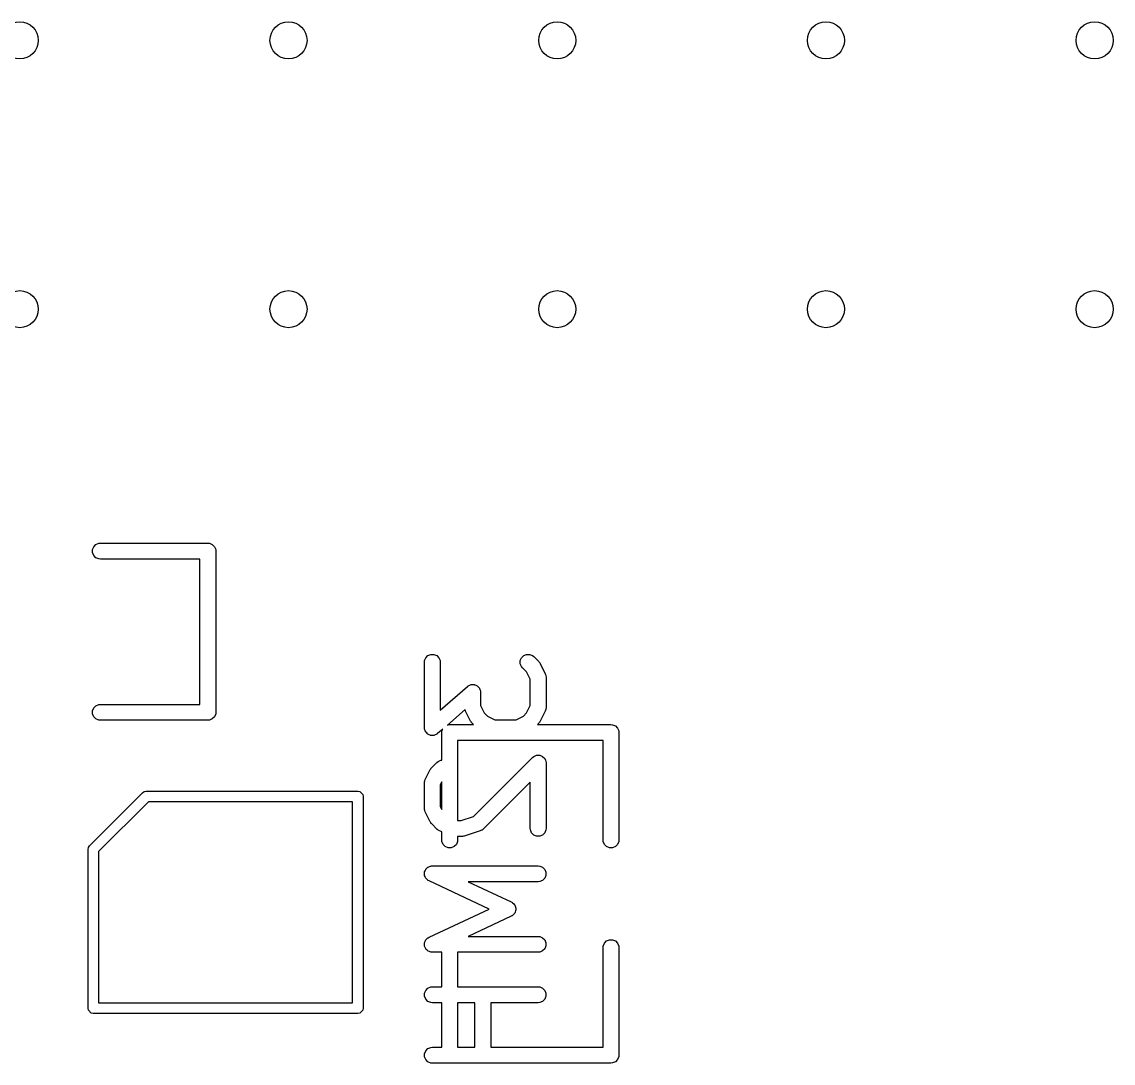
# Model space of a CAD drawing. Extents: x -2.1 to 1.75, y 0.25 to 2.72.
# Drawn here: x -1.0392 to -0.6331, y 2.3345 to 2.7219 of the extents above; entities that cross this region are included whole.
import ezdxf

# ---------------------------------------------------------------- set-up
doc = ezdxf.new("R2010")
doc.units = 0
doc.header["$MEASUREMENT"] = 0
doc.layers.add('BLACK', color=7, linetype='CONTINUOUS')

msp = doc.modelspace()

# ---------------------------------------------------------------- linework, layer by layer
at = {"layer": 'BLACK', "linetype": 'CONTINUOUS'}
for p, q in [((-1.0129, 2.52558), (-1.01246, 2.52664)), ((-1.01246, 2.52664), (-1.01164, 2.52746)), ((-1.01164, 2.52746), (-1.01058, 2.5279)), ((-1.01058, 2.5279), (-1.01, 2.52795)), ((-1.01, 2.52795), (-0.97, 2.52795)), ((-0.97, 2.52795), (-0.96942, 2.5279)), ((-0.96942, 2.5279), (-0.96836, 2.52746)), ((-0.96836, 2.52746), (-0.96754, 2.52664)), ((-0.96754, 2.52664), (-0.9671, 2.52558)), ((-1.0129, 2.52442), (-1.0129, 2.52558)), ((-1.01246, 2.52336), (-1.0129, 2.52442)), ((-1.01164, 2.52254), (-1.01246, 2.52336)), ((-1.01058, 2.5221), (-1.01164, 2.52254)), ((-1.01, 2.52205), (-1.01058, 2.5221)), ((-0.9671, 2.52558), (-0.96705, 2.525)), ((-0.96705, 2.525), (-0.96705, 2.465)), ((-0.97295, 2.52205), (-1.01, 2.52205)), ((-0.97295, 2.46795), (-0.97295, 2.52205)), ((-0.88892, 2.48532), (-0.8881, 2.48614)), ((-0.8881, 2.48614), (-0.88704, 2.48658)), ((-0.88704, 2.48658), (-0.88589, 2.48658)), ((-0.88589, 2.48658), (-0.88482, 2.48614)), ((-0.88482, 2.48614), (-0.88401, 2.48532)), ((-0.8533, 2.48532), (-0.85248, 2.48614)), ((-0.85248, 2.48614), (-0.85142, 2.48658)), ((-0.85142, 2.48658), (-0.85027, 2.48658)), ((-0.85027, 2.48658), (-0.8492, 2.48614)), ((-0.8492, 2.48614), (-0.84876, 2.48577)), ((-0.84876, 2.48577), (-0.84688, 2.4839)), ((-0.88942, 2.48368), (-0.88936, 2.48426)), ((-0.88942, 2.45931), (-0.88942, 2.48368)), ((-0.88936, 2.48426), (-0.88892, 2.48532)), ((-0.88401, 2.48532), (-0.88357, 2.48426)), ((-0.88357, 2.48426), (-0.88351, 2.48368)), ((-0.88351, 2.48368), (-0.88351, 2.46582)), ((-0.85374, 2.48426), (-0.8533, 2.48532)), ((-0.85374, 2.48311), (-0.85374, 2.48426)), ((-0.8533, 2.48204), (-0.85374, 2.48311)), ((-0.85293, 2.48159), (-0.8533, 2.48204)), ((-0.8514, 2.48006), (-0.85293, 2.48159)), ((-0.84688, 2.4839), (-0.84669, 2.48367)), ((-0.84669, 2.48367), (-0.84664, 2.48362)), ((-0.84664, 2.48362), (-0.84658, 2.48353)), ((-0.84658, 2.48353), (-0.84651, 2.48345)), ((-0.84651, 2.48345), (-0.84648, 2.48338)), ((-0.84648, 2.48338), (-0.84633, 2.48313)), ((-0.84633, 2.48313), (-0.84445, 2.47938)), ((-0.85005, 2.47736), (-0.8514, 2.48006)), ((-0.84445, 2.47938), (-0.84425, 2.47884)), ((-0.84425, 2.47884), (-0.84424, 2.47873)), ((-0.84424, 2.47873), (-0.8442, 2.47863)), ((-0.8442, 2.47863), (-0.84414, 2.47806)), ((-0.84414, 2.47806), (-0.84414, 2.46681)), ((-0.88351, 2.46582), (-0.87341, 2.47466)), ((-0.87341, 2.47466), (-0.87316, 2.47483)), ((-0.87316, 2.47483), (-0.87311, 2.47489)), ((-0.87311, 2.47489), (-0.87305, 2.47491)), ((-0.87305, 2.47491), (-0.87294, 2.47499)), ((-0.87294, 2.47499), (-0.87248, 2.47515)), ((-0.87248, 2.47515), (-0.87204, 2.47533)), ((-0.87204, 2.47533), (-0.87194, 2.47533)), ((-0.87194, 2.47533), (-0.87185, 2.47536)), ((-0.87185, 2.47536), (-0.87137, 2.47533)), ((-0.87137, 2.47533), (-0.87089, 2.47533)), ((-0.87089, 2.47533), (-0.8708, 2.47529)), ((-0.8708, 2.47529), (-0.8707, 2.47528)), ((-0.8707, 2.47528), (-0.87027, 2.47507)), ((-0.87027, 2.47507), (-0.86983, 2.47489)), ((-0.86983, 2.47489), (-0.86975, 2.47482)), ((-0.86975, 2.47482), (-0.86967, 2.47477)), ((-0.86967, 2.47477), (-0.86935, 2.47441)), ((-0.86935, 2.47441), (-0.86901, 2.47407)), ((-0.86901, 2.47407), (-0.86897, 2.47398)), ((-0.86897, 2.47398), (-0.86891, 2.47391)), ((-0.86891, 2.47391), (-0.86875, 2.47345)), ((-0.86875, 2.47345), (-0.86857, 2.47301)), ((-0.85005, 2.46751), (-0.85005, 2.47736)), ((-0.86857, 2.47301), (-0.86856, 2.47287)), ((-0.86856, 2.47287), (-0.86854, 2.47282)), ((-0.86854, 2.47282), (-0.86854, 2.47274)), ((-0.86854, 2.47274), (-0.86851, 2.47243)), ((-0.86851, 2.47243), (-0.86851, 2.46751)), ((-1.0129, 2.46558), (-1.01246, 2.46664)), ((-1.0129, 2.46442), (-1.0129, 2.46558)), ((-1.01246, 2.46664), (-1.01164, 2.46746)), ((-1.01164, 2.46746), (-1.01058, 2.4679)), ((-1.01058, 2.4679), (-1.01, 2.46795)), ((-1.01, 2.46795), (-0.97295, 2.46795)), ((-0.87431, 2.46602), (-0.88089, 2.46027)), ((-0.87411, 2.46549), (-0.87431, 2.46602)), ((-0.87223, 2.46174), (-0.87411, 2.46549)), ((-0.86851, 2.46751), (-0.86716, 2.46481)), ((-0.8514, 2.46481), (-0.85005, 2.46751)), ((-0.84445, 2.46549), (-0.84633, 2.46174)), ((-0.84425, 2.46603), (-0.84445, 2.46549)), ((-0.84424, 2.46614), (-0.84425, 2.46603)), ((-0.8442, 2.46623), (-0.84424, 2.46614)), ((-0.84414, 2.46681), (-0.8442, 2.46623)), ((-1.01246, 2.46336), (-1.0129, 2.46442)), ((-1.01164, 2.46254), (-1.01246, 2.46336)), ((-1.01058, 2.4621), (-1.01164, 2.46254)), ((-1.01, 2.46205), (-1.01058, 2.4621)), ((-0.97, 2.46205), (-1.01, 2.46205)), ((-0.96942, 2.4621), (-0.97, 2.46205)), ((-0.96836, 2.46254), (-0.96942, 2.4621)), ((-0.96754, 2.46336), (-0.96836, 2.46254)), ((-0.9671, 2.46442), (-0.96754, 2.46336)), ((-0.96705, 2.465), (-0.9671, 2.46442)), ((-0.87208, 2.46149), (-0.87223, 2.46174)), ((-0.87205, 2.46142), (-0.87208, 2.46149)), ((-0.87198, 2.46134), (-0.87205, 2.46142)), ((-0.87192, 2.46125), (-0.87198, 2.46134)), ((-0.87186, 2.4612), (-0.87192, 2.46125)), ((-0.87168, 2.46097), (-0.87186, 2.4612)), ((-0.86716, 2.46481), (-0.86597, 2.46361)), ((-0.86597, 2.46361), (-0.86327, 2.46226)), ((-0.86327, 2.46226), (-0.85529, 2.46226)), ((-0.85529, 2.46226), (-0.85259, 2.46361)), ((-0.85259, 2.46361), (-0.8514, 2.46481)), ((-0.84669, 2.4612), (-0.84688, 2.46097)), ((-0.84664, 2.46125), (-0.84669, 2.4612)), ((-0.84658, 2.46134), (-0.84664, 2.46125)), ((-0.84651, 2.46142), (-0.84658, 2.46134)), ((-0.84648, 2.46149), (-0.84651, 2.46142)), ((-0.84633, 2.46174), (-0.84648, 2.46149)), ((-0.88939, 2.45901), (-0.88942, 2.45931)), ((-0.88939, 2.45893), (-0.88939, 2.45901)), ((-0.88937, 2.45887), (-0.88939, 2.45893)), ((-0.88936, 2.45873), (-0.88937, 2.45887)), ((-0.88918, 2.45829), (-0.88936, 2.45873)), ((-0.88902, 2.45784), (-0.88918, 2.45829)), ((-0.88896, 2.45776), (-0.88902, 2.45784)), ((-0.88892, 2.45767), (-0.88896, 2.45776)), ((-0.88858, 2.45733), (-0.88892, 2.45767)), ((-0.88826, 2.45697), (-0.88858, 2.45733)), ((-0.88452, 2.45709), (-0.88477, 2.45691)), ((-0.88262, 2.45875), (-0.88452, 2.45709)), ((-0.88295, 2.4575), (-0.8829, 2.45808)), ((-0.88295, 2.44721), (-0.88295, 2.4575)), ((-0.8829, 2.45808), (-0.88262, 2.45875)), ((-0.88089, 2.46027), (-0.88058, 2.4604)), ((-0.88058, 2.4604), (-0.88, 2.46045)), ((-0.88, 2.46045), (-0.87116, 2.46045)), ((-0.87116, 2.46045), (-0.87168, 2.46097)), ((-0.84688, 2.46097), (-0.8474, 2.46045)), ((-0.8474, 2.46045), (-0.82, 2.46045)), ((-0.82, 2.46045), (-0.81942, 2.4604)), ((-0.81942, 2.4604), (-0.81836, 2.45996)), ((-0.81836, 2.45996), (-0.81754, 2.45914)), ((-0.81754, 2.45914), (-0.8171, 2.45808)), ((-0.8171, 2.45808), (-0.81705, 2.4575)), ((-0.81705, 2.4575), (-0.81705, 2.4175)), ((-0.88817, 2.45693), (-0.88826, 2.45697)), ((-0.8881, 2.45686), (-0.88817, 2.45693)), ((-0.88766, 2.45667), (-0.8881, 2.45686)), ((-0.88723, 2.45646), (-0.88766, 2.45667)), ((-0.88713, 2.45645), (-0.88723, 2.45646)), ((-0.88704, 2.45641), (-0.88713, 2.45645)), ((-0.88656, 2.45641), (-0.88704, 2.45641)), ((-0.88608, 2.45638), (-0.88656, 2.45641)), ((-0.88599, 2.45641), (-0.88608, 2.45638)), ((-0.88589, 2.45641), (-0.88599, 2.45641)), ((-0.88544, 2.4566), (-0.88589, 2.45641)), ((-0.88499, 2.45675), (-0.88544, 2.4566)), ((-0.88488, 2.45683), (-0.88499, 2.45675)), ((-0.88482, 2.45686), (-0.88488, 2.45683)), ((-0.88477, 2.45691), (-0.88482, 2.45686)), ((-0.82295, 2.45455), (-0.87705, 2.45455)), ((-0.87705, 2.45455), (-0.87705, 2.42477)), ((-0.82295, 2.4175), (-0.82295, 2.45455)), ((-0.84798, 2.44895), (-0.84767, 2.44908)), ((-0.84767, 2.44908), (-0.84652, 2.44908)), ((-0.84652, 2.44908), (-0.84545, 2.44864)), ((-0.88668, 2.44453), (-0.8848, 2.4464)), ((-0.8848, 2.4464), (-0.88435, 2.44677)), ((-0.88435, 2.44677), (-0.88329, 2.44721)), ((-0.88329, 2.44721), (-0.88295, 2.44721)), ((-0.87119, 2.42627), (-0.84918, 2.44827)), ((-0.84918, 2.44827), (-0.84873, 2.44864)), ((-0.84873, 2.44864), (-0.84798, 2.44895)), ((-0.84545, 2.44864), (-0.84464, 2.44783)), ((-0.84464, 2.44783), (-0.84438, 2.44721)), ((-0.84438, 2.44721), (-0.8442, 2.44676)), ((-0.8442, 2.44676), (-0.84414, 2.44619)), ((-0.84414, 2.44619), (-0.84414, 2.42181)), ((-0.8891, 2.44001), (-0.88723, 2.44376)), ((-0.88723, 2.44376), (-0.88707, 2.44401)), ((-0.88707, 2.44401), (-0.88704, 2.44408)), ((-0.88704, 2.44408), (-0.88698, 2.44416)), ((-0.88698, 2.44416), (-0.88692, 2.44425)), ((-0.88692, 2.44425), (-0.88686, 2.4443)), ((-0.88686, 2.4443), (-0.88668, 2.44453)), ((-0.88942, 2.43869), (-0.88936, 2.43926)), ((-0.88942, 2.42931), (-0.88942, 2.43869)), ((-0.88936, 2.43926), (-0.88932, 2.43936)), ((-0.88932, 2.43936), (-0.88931, 2.43947)), ((-0.88931, 2.43947), (-0.8891, 2.44001)), ((-0.88295, 2.43911), (-0.88351, 2.43799)), ((-0.88351, 2.43799), (-0.88351, 2.43001)), ((-0.88295, 2.42889), (-0.88295, 2.43911)), ((-0.85005, 2.43906), (-0.8675, 2.4216)), ((-0.85005, 2.42181), (-0.85005, 2.43906)), ((-1.01403, 2.41541), (-0.99434, 2.43509)), ((-0.99434, 2.43509), (-0.99371, 2.43552)), ((-0.99371, 2.43552), (-0.99295, 2.43567)), ((-0.99295, 2.43567), (-0.91421, 2.43567)), ((-0.91421, 2.43567), (-0.91346, 2.43552)), ((-0.91346, 2.43552), (-0.91239, 2.43445)), ((-0.91239, 2.43445), (-0.91224, 2.4337)), ((-0.91224, 2.4337), (-0.91224, 2.35496)), ((-0.99214, 2.43173), (-1.01067, 2.4132)), ((-0.91618, 2.43173), (-0.99214, 2.43173)), ((-0.91618, 2.35693), (-0.91618, 2.43173)), ((-0.88936, 2.42874), (-0.88942, 2.42931)), ((-0.88932, 2.42864), (-0.88936, 2.42874)), ((-0.88351, 2.43001), (-0.88295, 2.42889)), ((-0.88931, 2.42853), (-0.88932, 2.42864)), ((-0.8891, 2.42799), (-0.88931, 2.42853)), ((-0.88723, 2.42424), (-0.8891, 2.42799)), ((-0.87705, 2.42477), (-0.87569, 2.42477)), ((-0.87569, 2.42477), (-0.87119, 2.42627)), ((-0.88707, 2.424), (-0.88723, 2.42424)), ((-0.88704, 2.42392), (-0.88707, 2.424)), ((-0.88698, 2.42384), (-0.88704, 2.42392)), ((-0.88692, 2.42375), (-0.88698, 2.42384)), ((-0.88686, 2.4237), (-0.88692, 2.42375)), ((-0.88668, 2.42348), (-0.88686, 2.4237)), ((-0.8848, 2.4216), (-0.88668, 2.42348)), ((-0.88458, 2.42142), (-0.8848, 2.4216)), ((-0.88452, 2.42136), (-0.88458, 2.42142)), ((-0.88444, 2.4213), (-0.88452, 2.42136)), ((-0.88435, 2.42123), (-0.88444, 2.4213)), ((-0.88428, 2.4212), (-0.88435, 2.42123)), ((-0.88403, 2.42105), (-0.88428, 2.4212)), ((-0.88295, 2.42051), (-0.88403, 2.42105)), ((-0.86866, 2.42089), (-0.87428, 2.41901)), ((-0.86813, 2.42112), (-0.86866, 2.42089)), ((-0.86805, 2.42119), (-0.86813, 2.42112)), ((-0.86795, 2.42123), (-0.86805, 2.42119)), ((-0.8675, 2.4216), (-0.86795, 2.42123)), ((-0.84999, 2.42124), (-0.85005, 2.42181)), ((-0.84955, 2.42017), (-0.84999, 2.42124)), ((-0.8442, 2.42124), (-0.84464, 2.42017)), ((-0.84414, 2.42181), (-0.8442, 2.42124)), ((-0.88295, 2.4175), (-0.88295, 2.42051)), ((-0.8829, 2.41692), (-0.88295, 2.4175)), ((-0.88246, 2.41586), (-0.8829, 2.41692)), ((-0.8771, 2.41692), (-0.87754, 2.41586)), ((-0.87705, 2.4175), (-0.8771, 2.41692)), ((-0.87522, 2.41886), (-0.87705, 2.41886)), ((-0.87705, 2.41886), (-0.87705, 2.4175)), ((-0.87492, 2.41889), (-0.87522, 2.41886)), ((-0.87485, 2.41889), (-0.87492, 2.41889)), ((-0.87474, 2.41891), (-0.87485, 2.41889)), ((-0.87464, 2.41892), (-0.87474, 2.41891)), ((-0.87457, 2.41895), (-0.87464, 2.41892)), ((-0.87428, 2.41901), (-0.87457, 2.41895)), ((-0.84873, 2.41936), (-0.84955, 2.42017)), ((-0.84767, 2.41892), (-0.84873, 2.41936)), ((-0.84652, 2.41892), (-0.84767, 2.41892)), ((-0.84545, 2.41936), (-0.84652, 2.41892)), ((-0.84464, 2.42017), (-0.84545, 2.41936)), ((-0.8229, 2.41692), (-0.82295, 2.4175)), ((-0.82246, 2.41586), (-0.8229, 2.41692)), ((-0.8171, 2.41692), (-0.81754, 2.41586)), ((-0.81705, 2.4175), (-0.8171, 2.41692)), ((-1.01461, 2.41402), (-1.01446, 2.41477)), ((-1.01461, 2.35496), (-1.01461, 2.41402)), ((-1.01446, 2.41477), (-1.01403, 2.41541)), ((-1.01067, 2.4132), (-1.01067, 2.35693)), ((-0.88164, 2.41504), (-0.88246, 2.41586)), ((-0.88058, 2.4146), (-0.88164, 2.41504)), ((-0.87942, 2.4146), (-0.88058, 2.4146)), ((-0.87836, 2.41504), (-0.87942, 2.4146)), ((-0.87754, 2.41586), (-0.87836, 2.41504)), ((-0.82164, 2.41504), (-0.82246, 2.41586)), ((-0.82058, 2.4146), (-0.82164, 2.41504)), ((-0.81942, 2.4146), (-0.82058, 2.4146)), ((-0.81836, 2.41504), (-0.81942, 2.4146)), ((-0.81754, 2.41586), (-0.81836, 2.41504)), ((-0.88938, 2.40449), (-0.88936, 2.40501)), ((-0.88936, 2.40443), (-0.88938, 2.40449)), ((-0.88936, 2.40552), (-0.88933, 2.40558)), ((-0.88936, 2.40501), (-0.88936, 2.40552)), ((-0.88936, 2.40437), (-0.88936, 2.40443)), ((-0.88916, 2.40389), (-0.88936, 2.40437)), ((-0.88933, 2.40564), (-0.88911, 2.40611)), ((-0.88933, 2.40558), (-0.88933, 2.40564)), ((-0.88911, 2.40611), (-0.88892, 2.40658)), ((-0.88892, 2.40658), (-0.88887, 2.40663)), ((-0.88887, 2.40663), (-0.88884, 2.40669)), ((-0.88884, 2.40669), (-0.88847, 2.40703)), ((-0.88847, 2.40703), (-0.8881, 2.4074)), ((-0.8881, 2.4074), (-0.88804, 2.40742)), ((-0.88804, 2.40742), (-0.88799, 2.40747)), ((-0.88799, 2.40747), (-0.88751, 2.40764)), ((-0.88751, 2.40764), (-0.88704, 2.40784)), ((-0.88704, 2.40784), (-0.88695, 2.40785)), ((-0.88695, 2.40785), (-0.88691, 2.40786)), ((-0.88691, 2.40786), (-0.88684, 2.40786)), ((-0.88684, 2.40786), (-0.88646, 2.40789)), ((-0.88646, 2.40789), (-0.84709, 2.40789)), ((-0.84709, 2.40789), (-0.84652, 2.40784)), ((-0.84652, 2.40784), (-0.84545, 2.4074)), ((-0.84545, 2.4074), (-0.84464, 2.40658)), ((-0.84464, 2.40658), (-0.8442, 2.40552)), ((-0.8442, 2.40437), (-0.84464, 2.4033)), ((-0.8442, 2.40552), (-0.8442, 2.40437)), ((-0.88899, 2.40341), (-0.88916, 2.40389)), ((-0.88894, 2.40336), (-0.88899, 2.40341)), ((-0.88892, 2.4033), (-0.88894, 2.40336)), ((-0.88856, 2.40294), (-0.88892, 2.4033)), ((-0.88821, 2.40256), (-0.88856, 2.40294)), ((-0.88813, 2.40251), (-0.88821, 2.40256)), ((-0.8881, 2.40249), (-0.88813, 2.40251)), ((-0.88804, 2.40246), (-0.8881, 2.40249)), ((-0.88771, 2.40227), (-0.88804, 2.40246)), ((-0.86532, 2.39182), (-0.88771, 2.40227)), ((-0.84709, 2.40199), (-0.87315, 2.40199)), ((-0.87315, 2.40199), (-0.85709, 2.39449)), ((-0.84652, 2.40205), (-0.84709, 2.40199)), ((-0.84545, 2.40249), (-0.84652, 2.40205)), ((-0.84464, 2.4033), (-0.84545, 2.40249)), ((-0.85709, 2.39449), (-0.85688, 2.39437)), ((-0.85688, 2.39437), (-0.85681, 2.39434)), ((-0.85681, 2.39434), (-0.85676, 2.3943)), ((-0.85676, 2.3943), (-0.8566, 2.3942)), ((-0.8566, 2.3942), (-0.85629, 2.39387)), ((-0.85629, 2.39387), (-0.85596, 2.39357)), ((-0.85596, 2.39357), (-0.85591, 2.39345)), ((-0.85591, 2.39345), (-0.85582, 2.39335)), ((-0.85582, 2.39335), (-0.85566, 2.39293)), ((-0.85566, 2.39293), (-0.85547, 2.39252)), ((-0.85547, 2.39252), (-0.85547, 2.39239)), ((-0.85547, 2.39239), (-0.85542, 2.39227)), ((-0.85542, 2.39227), (-0.85544, 2.39182)), ((-0.88771, 2.38137), (-0.86532, 2.39182)), ((-0.85709, 2.38914), (-0.87315, 2.38165)), ((-0.85688, 2.38927), (-0.85709, 2.38914)), ((-0.85681, 2.38929), (-0.85688, 2.38927)), ((-0.85676, 2.38934), (-0.85681, 2.38929)), ((-0.8566, 2.38944), (-0.85676, 2.38934)), ((-0.85629, 2.38977), (-0.8566, 2.38944)), ((-0.85596, 2.39007), (-0.85629, 2.38977)), ((-0.85591, 2.39019), (-0.85596, 2.39007)), ((-0.85582, 2.39029), (-0.85591, 2.39019)), ((-0.85566, 2.39071), (-0.85582, 2.39029)), ((-0.85547, 2.39112), (-0.85566, 2.39071)), ((-0.85542, 2.39137), (-0.85547, 2.39125)), ((-0.85547, 2.39125), (-0.85547, 2.39112)), ((-0.85544, 2.39182), (-0.85542, 2.39137)), ((-0.88916, 2.37974), (-0.88899, 2.38023)), ((-0.88899, 2.38023), (-0.88894, 2.38027)), ((-0.88894, 2.38027), (-0.88892, 2.38034)), ((-0.88892, 2.38034), (-0.88856, 2.3807)), ((-0.88856, 2.3807), (-0.88821, 2.38108)), ((-0.88821, 2.38108), (-0.88813, 2.38112)), ((-0.88813, 2.38112), (-0.8881, 2.38115)), ((-0.8881, 2.38115), (-0.88804, 2.38118)), ((-0.88804, 2.38118), (-0.88771, 2.38137)), ((-0.87315, 2.38165), (-0.84709, 2.38165)), ((-0.84709, 2.38165), (-0.84652, 2.38159)), ((-0.84652, 2.38159), (-0.84545, 2.38115)), ((-0.84545, 2.38115), (-0.84464, 2.38034)), ((-0.84464, 2.38034), (-0.8442, 2.37927)), ((-0.82246, 2.37914), (-0.82164, 2.37996)), ((-0.82164, 2.37996), (-0.82058, 2.3804)), ((-0.82058, 2.3804), (-0.81942, 2.3804)), ((-0.81942, 2.3804), (-0.81836, 2.37996)), ((-0.81836, 2.37996), (-0.81754, 2.37914)), ((-0.88938, 2.37914), (-0.88936, 2.37921)), ((-0.88936, 2.37863), (-0.88938, 2.37914)), ((-0.88936, 2.37927), (-0.88916, 2.37974)), ((-0.88936, 2.37921), (-0.88936, 2.37927)), ((-0.88936, 2.37812), (-0.88936, 2.37863)), ((-0.88933, 2.37806), (-0.88936, 2.37812)), ((-0.88933, 2.37799), (-0.88933, 2.37806)), ((-0.88911, 2.37753), (-0.88933, 2.37799)), ((-0.88892, 2.37705), (-0.88911, 2.37753)), ((-0.88887, 2.37701), (-0.88892, 2.37705)), ((-0.88884, 2.37695), (-0.88887, 2.37701)), ((-0.88847, 2.3766), (-0.88884, 2.37695)), ((-0.8881, 2.37624), (-0.88847, 2.3766)), ((-0.88804, 2.37621), (-0.8881, 2.37624)), ((-0.88799, 2.37617), (-0.88804, 2.37621)), ((-0.88751, 2.376), (-0.88799, 2.37617)), ((-0.88704, 2.3758), (-0.88751, 2.376)), ((-0.84545, 2.37624), (-0.84652, 2.3758)), ((-0.84464, 2.37705), (-0.84545, 2.37624)), ((-0.8442, 2.37812), (-0.84464, 2.37705)), ((-0.8442, 2.37927), (-0.8442, 2.37812)), ((-0.82295, 2.3775), (-0.8229, 2.37808)), ((-0.82295, 2.34045), (-0.82295, 2.3775)), ((-0.8229, 2.37808), (-0.82246, 2.37914)), ((-0.81754, 2.37914), (-0.8171, 2.37808)), ((-0.8171, 2.37808), (-0.81705, 2.3775)), ((-0.81705, 2.3775), (-0.81705, 2.3375)), ((-0.88695, 2.37579), (-0.88704, 2.3758)), ((-0.88691, 2.37578), (-0.88695, 2.37579)), ((-0.88684, 2.37578), (-0.88691, 2.37578)), ((-0.88646, 2.37574), (-0.88684, 2.37578)), ((-0.88295, 2.37574), (-0.88646, 2.37574)), ((-0.88295, 2.3629), (-0.88295, 2.37574)), ((-0.84709, 2.37574), (-0.87705, 2.37574)), ((-0.87705, 2.37574), (-0.87705, 2.3629)), ((-0.84652, 2.3758), (-0.84709, 2.37574)), ((-0.88936, 2.36052), (-0.88892, 2.36159)), ((-0.88936, 2.35937), (-0.88936, 2.36052)), ((-0.88892, 2.36159), (-0.8881, 2.3624)), ((-0.8881, 2.3624), (-0.88704, 2.36284)), ((-0.88704, 2.36284), (-0.88646, 2.3629)), ((-0.88646, 2.3629), (-0.88295, 2.3629)), ((-0.87705, 2.3629), (-0.84709, 2.3629)), ((-0.84709, 2.3629), (-0.84652, 2.36284)), ((-0.84652, 2.36284), (-0.84545, 2.3624)), ((-0.84545, 2.3624), (-0.84464, 2.36159)), ((-0.84464, 2.36159), (-0.8442, 2.36052)), ((-0.8442, 2.36052), (-0.8442, 2.35937)), ((-1.01067, 2.35693), (-0.91618, 2.35693)), ((-0.88892, 2.35831), (-0.88936, 2.35937)), ((-0.8881, 2.35749), (-0.88892, 2.35831)), ((-0.88704, 2.35705), (-0.8881, 2.35749)), ((-0.88646, 2.35699), (-0.88704, 2.35705)), ((-0.88295, 2.35699), (-0.88646, 2.35699)), ((-0.88295, 2.3404), (-0.88295, 2.35699)), ((-0.87067, 2.35699), (-0.87705, 2.35699)), ((-0.87705, 2.35699), (-0.87705, 2.34045)), ((-0.87067, 2.34045), (-0.87067, 2.35699)), ((-0.84709, 2.35699), (-0.86476, 2.35699)), ((-0.86476, 2.35699), (-0.86476, 2.34045)), ((-0.84652, 2.35705), (-0.84709, 2.35699)), ((-0.84545, 2.35749), (-0.84652, 2.35705)), ((-0.84464, 2.35831), (-0.84545, 2.35749)), ((-0.8442, 2.35937), (-0.84464, 2.35831)), ((-1.01446, 2.35421), (-1.01461, 2.35496)), ((-1.01339, 2.35314), (-1.01446, 2.35421)), ((-1.01264, 2.35299), (-1.01339, 2.35314)), ((-0.91421, 2.35299), (-1.01264, 2.35299)), ((-0.91346, 2.35314), (-0.91421, 2.35299)), ((-0.91239, 2.35421), (-0.91346, 2.35314)), ((-0.91224, 2.35496), (-0.91239, 2.35421)), ((-0.88892, 2.33909), (-0.8881, 2.33991)), ((-0.8881, 2.33991), (-0.88704, 2.34035)), ((-0.88704, 2.34035), (-0.88646, 2.3404)), ((-0.88646, 2.3404), (-0.88295, 2.3404)), ((-0.87705, 2.34045), (-0.87067, 2.34045)), ((-0.86476, 2.34045), (-0.82295, 2.34045)), ((-0.88936, 2.33803), (-0.88892, 2.33909)), ((-0.88936, 2.33687), (-0.88936, 2.33803)), ((-0.88892, 2.33581), (-0.88936, 2.33687)), ((-0.8881, 2.335), (-0.88892, 2.33581)), ((-0.81754, 2.33586), (-0.81836, 2.33504)), ((-0.8171, 2.33692), (-0.81754, 2.33586)), ((-0.81705, 2.3375), (-0.8171, 2.33692)), ((-0.88704, 2.33455), (-0.8881, 2.335)), ((-0.88646, 2.3345), (-0.88704, 2.33455)), ((-0.84709, 2.3345), (-0.88646, 2.3345)), ((-0.84659, 2.33455), (-0.84709, 2.3345)), ((-0.82, 2.33455), (-0.84659, 2.33455)), ((-0.81942, 2.3346), (-0.82, 2.33455)), ((-0.81836, 2.33504), (-0.81942, 2.3346))]:
    msp.add_line(p, q, dxfattribs=at)
at = {"layer": 'BLACK'}
for centre in [(-1.04, 2.715), (-0.94, 2.715), (-0.84, 2.715), (-0.74, 2.715), (-0.64, 2.715), (-1.04, 2.615), (-0.94, 2.615), (-0.84, 2.615), (-0.74, 2.615), (-0.64, 2.615)]:
    msp.add_circle(centre, 0.00689, dxfattribs=at)

doc.saveas('drawing.dxf')
